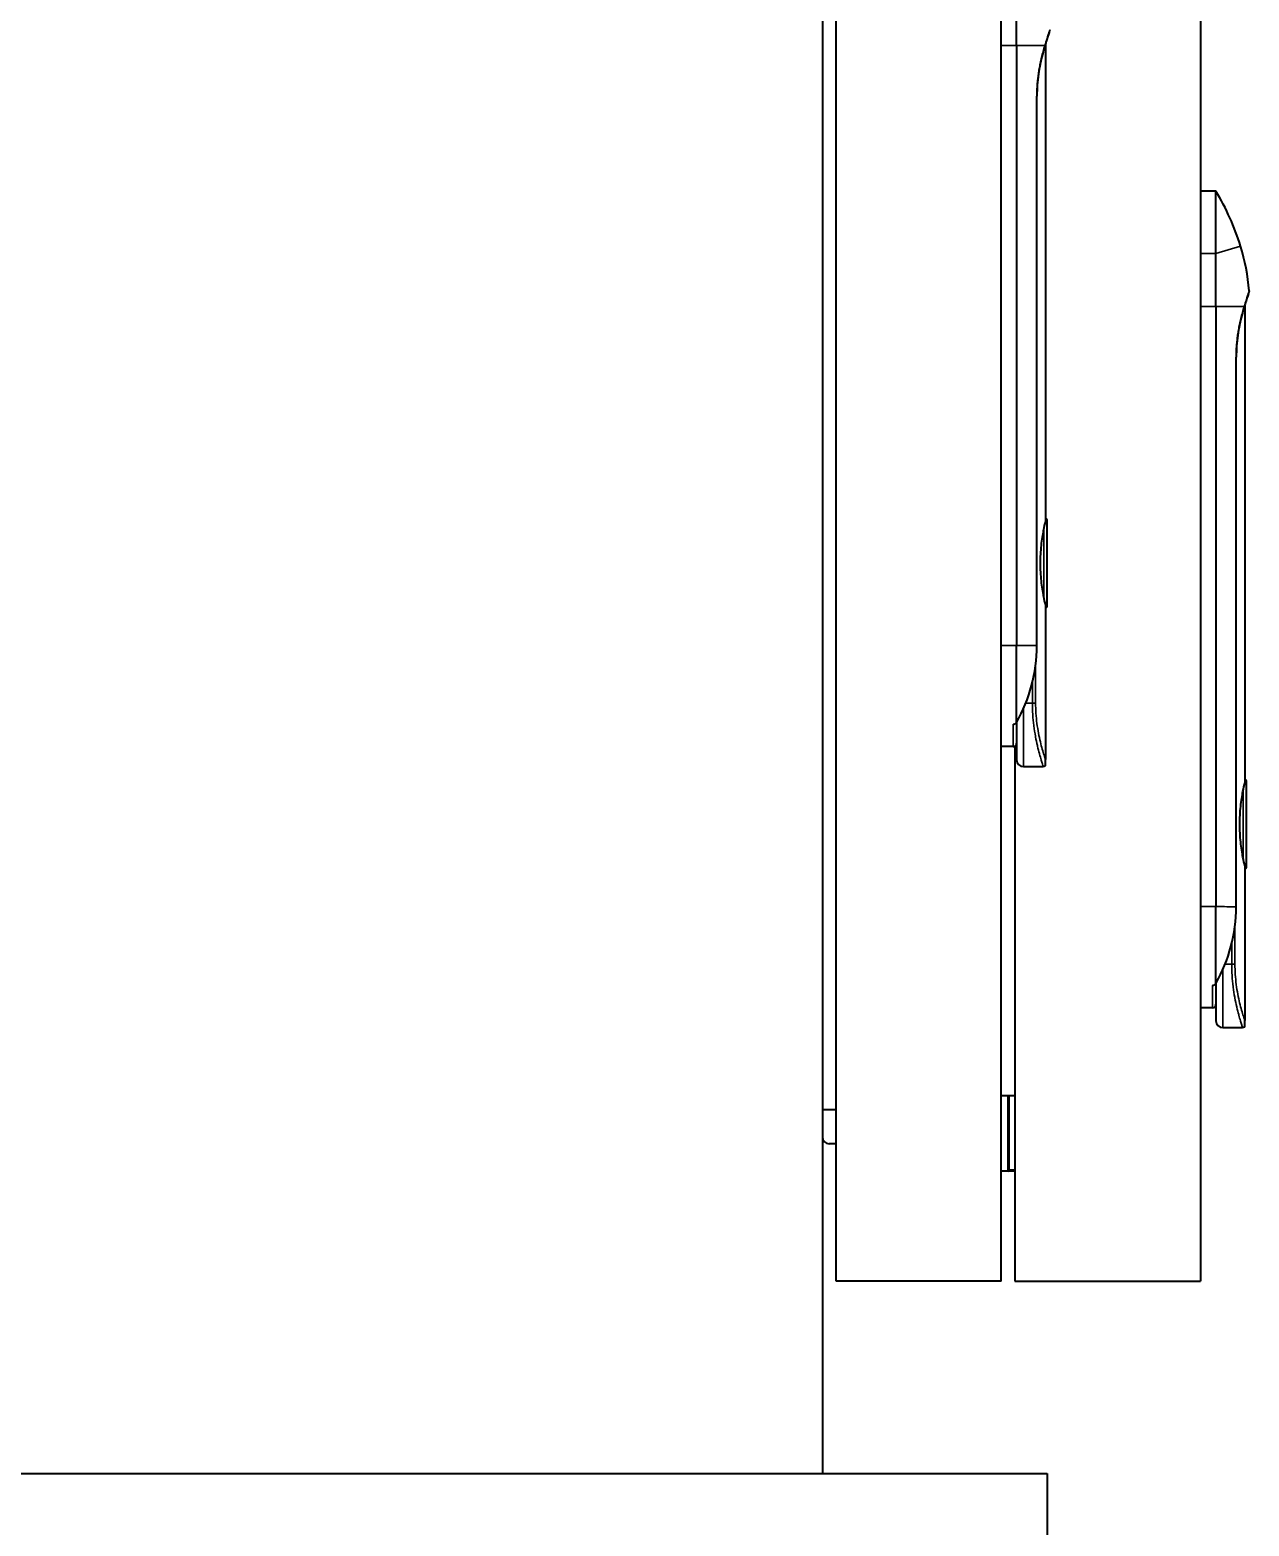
# Model space of a CAD drawing. Header units: millimetres. Extents: x 0 to 3364, y 0 to 2376.
# Drawn here: x 543 to 720.4, y 1026 to 1243.8 of the extents above; entities that cross this region are included whole.
import ezdxf

# ---------------------------------------------------------------- set-up
doc = ezdxf.new("R2010")
doc.units = ezdxf.units.MM
doc.header["$LTSCALE"] = 4
doc.layers.add('가시적인 것(ISO)', color=3, linetype='Continuous', lineweight=40, true_color=0x00ff00)
doc.layers.add('가시적인 좁은 것(ISO)', color=3, linetype='Continuous', lineweight=35, true_color=0x00ff00)

msp = doc.modelspace()

# ---------------------------------------------------------------- linework, layer by layer
at = {"layer": '가시적인 것(ISO)'}
for p, q in [((658.3246, 1351.6988), (658.3246, 1033.6988)), ((660.3246, 1061.6988), (660.3246, 1341.6988)), ((684.3246, 1061.6988), (684.3246, 1341.6988)), ((713.3246, 1259.6988), (713.3246, 1061.6988)), ((686.5937, 1241.5635), (686.5937, 1154.2096)), ((690.791, 1241.7709), (690.791, 1172.234)), ((689.5461, 1154.2019), (689.5461, 1234.1988)), ((715.5937, 1220.3498), (713.3246, 1220.3498)), ((715.5937, 1203.5635), (715.5937, 1116.2096)), ((719.791, 1203.7709), (719.791, 1134.234)), ((718.5461, 1116.2019), (718.5461, 1196.1988)), ((691.0323, 1160.0488), (691.0323, 1172.3488)), ((690.791, 1160.1635), (690.791, 1137.6159)), ((686.5937, 1143.0666), (686.5937, 1137.5988)), ((686.0937, 1139.4961), (684.3246, 1139.4961)), ((686.3246, 1139.5526), (686.3246, 1061.6988)), ((687.5937, 1136.5988), (690.471, 1136.5988)), ((720.0323, 1122.0488), (720.0323, 1134.3488)), ((719.791, 1122.1635), (719.791, 1099.6159)), ((715.5937, 1105.0666), (715.5937, 1099.5988)), ((715.0937, 1101.4961), (713.3246, 1101.4961)), ((716.5937, 1098.5988), (719.471, 1098.5988)), ((658.3246, 1086.6988), (660.3246, 1086.6988)), ((684.3246, 1088.6988), (686.3246, 1088.6988)), ((685.3246, 1088.6988), (685.3246, 1077.8988)), ((660.3246, 1081.6988), (659.3246, 1081.6988)), ((685.3246, 1077.6988), (684.3246, 1077.6988)), ((685.3246, 1077.8988), (685.3246, 1077.6988)), ((686.3246, 1077.6988), (685.5246, 1077.6988)), ((684.3246, 1061.6988), (660.3246, 1061.6988)), ((686.3246, 1061.6988), (713.3246, 1061.6988)), ((365.6246, 1033.6988), (691.0246, 1033.6988)), ((691.0246, 1033.6988), (691.0246, 1018.6988))]:
    msp.add_line(p, q, dxfattribs=at)
for centre, radius, start, end in [((684.5618, 1201.6746), 36.218, 17.171583, 31.039764), ((690.6746, 1203.5635), 29.82, 4.33736, 17.171583), ((690.5323, 1172.3488), 0.5, 0, 58.841471), ((690.5323, 1160.0488), 0.5, 301.158472, 0), ((666.631, 1154.3184), 22.9153, 330.430333, 359.708504), ((687.5937, 1137.5988), 1, 180, 270), ((719.5323, 1134.3488), 0.5, 0, 58.841471), ((719.5323, 1122.0488), 0.5, 301.158472, 0), ((695.631, 1116.3184), 22.9153, 330.430333, 359.708504), ((716.5937, 1099.5988), 1, 180, 270), ((659.3246, 1082.6988), 1, 180, 270), ((685.5246, 1077.8988), 0.2, 180, 270)]:
    msp.add_arc(centre, radius, start, end, dxfattribs=at)
for points, knots in [([(686.5937, 1241.5635), (686.5937, 1242.8863), (686.5937, 1244.2108), (686.5937, 1246.1519), (686.5937, 1246.7913), (686.5937, 1248.047), (686.5937, 1248.6635), (686.5937, 1249.2637)], [-0.794182825, -0.794182825, -0.794182825, -0.794182825, -0.397060479, -0.397060479, -0.1985164, -0.1985164, -0.000001, -0.000001, -0.000001, -0.000001]), ([(691.3977, 1243.711), (691.3003, 1243.4019), (691.1518, 1242.9301), (690.8845, 1242.0724), (690.795, 1241.7842), (690.6994, 1241.4749)], [0, 0, 0, 0, 0.315697856, 0.315697856, 0.455117876, 0.455117876, 0.455117876, 0.455117876]), ([(690.6994, 1241.4749), (690.468, 1240.7263), (690.2243, 1239.8312), (689.8318, 1237.9034), (689.6769, 1236.8486), (689.565, 1235.2539), (689.5461, 1234.7254), (689.5461, 1234.1988)], [0, 0, 0, 0, 0.339020839, 0.339020839, 0.666932509, 0.666932509, 0.824905121, 0.824905121, 0.824905121, 0.824905121]), ([(715.5937, 1211.2637), (715.5937, 1212.3481), (715.5937, 1213.3877), (715.5937, 1215.3286), (715.5937, 1216.2266), (715.5937, 1217.4246), (715.5937, 1217.7984), (715.5938, 1218.66), (715.5937, 1219.1098), (715.5937, 1219.6676), (715.5937, 1219.8335), (715.5938, 1220.1237), (715.5937, 1220.2478), (715.5937, 1220.3498)], [-1.4373876, -1.4373876, -1.4373876, -1.4373876, -1.07799796, -1.07799796, -0.71829101, -0.71829101, -0.53864198, -0.53864198, -0.26919777, -0.26919777, -0.13451784, -0.13451784, -0.000001, -0.000001, -0.000001, -0.000001]), ([(715.5937, 1203.5635), (715.5937, 1204.8863), (715.5937, 1206.2108), (715.5937, 1208.1519), (715.5937, 1208.7913), (715.5937, 1210.047), (715.5937, 1210.6635), (715.5937, 1211.2637)], [-0.794182825, -0.794182825, -0.794182825, -0.794182825, -0.397060479, -0.397060479, -0.1985164, -0.1985164, -0.000001, -0.000001, -0.000001, -0.000001]), ([(720.3977, 1205.711), (720.3003, 1205.4019), (720.1518, 1204.9301), (719.8845, 1204.0724), (719.795, 1203.7842), (719.6994, 1203.4749)], [0, 0, 0, 0, 0.315697856, 0.315697856, 0.455117876, 0.455117876, 0.455117876, 0.455117876]), ([(719.6994, 1203.4749), (719.468, 1202.7263), (719.2243, 1201.8312), (718.8318, 1199.9034), (718.6769, 1198.8486), (718.565, 1197.2539), (718.5461, 1196.7254), (718.5461, 1196.1988)], [0, 0, 0, 0, 0.339020839, 0.339020839, 0.666932509, 0.666932509, 0.824905121, 0.824905121, 0.824905121, 0.824905121]), ([(690.791, 1160.1635), (690.7121, 1160.4944), (690.6136, 1160.9346), (690.406, 1162.0229), (690.2836, 1162.7791), (690.1094, 1164.4409), (690.0605, 1165.3468), (690.0605, 1166.1988), (690.0605, 1167.0508), (690.1094, 1167.9567), (690.2836, 1169.6184), (690.406, 1170.3747), (690.6136, 1171.463), (690.7121, 1171.9032), (690.791, 1172.234)], [-0.72151837, -0.72151837, -0.72151837, -0.72151837, -0.5112141, -0.5112141, -0.25560705, -0.25560705, 0, 0, 0, 0.25560705, 0.25560705, 0.5112141, 0.5112141, 0.72151837, 0.72151837, 0.72151837, 0.72151837]), ([(686.5937, 1143.1192), (686.5938, 1143.8196), (686.5938, 1144.5983), (686.5937, 1146.2871), (686.5937, 1147.1924), (686.5937, 1149.0966), (686.5937, 1150.0897), (686.5937, 1151.6175), (686.5937, 1152.1322), (686.5938, 1153.1679), (686.5937, 1153.6888), (686.5937, 1154.2096)], [-1.25220925, -1.25220925, -1.25220925, -1.25220925, -0.93896824, -0.93896824, -0.62576145, -0.62576145, -0.3126285, -0.3126285, -0.1562493, -0.1562493, -0.000001, -0.000001, -0.000001, -0.000001]), ([(686.0937, 1142.7519), (686.1449, 1142.7549), (686.1993, 1142.7654), (686.2805, 1142.7922), (686.3069, 1142.8027), (686.3707, 1142.8328), (686.4066, 1142.8541), (686.4864, 1142.9127), (686.5266, 1142.9536), (686.5803, 1143.039), (686.5937, 1143.0807), (686.5937, 1143.1192)], [-0.0707812005, -0.0707812005, -0.0707812005, -0.0707812005, -0.0554619635, -0.0554619635, -0.0476429769, -0.0476429769, -0.0354768856, -0.0354768856, -0.0172173939, -0.0172173939, -0.0000010422, -0.0000010422, -0.0000010422, -0.0000010422]), ([(686.5937, 1143.0666), (686.5937, 1143.0162), (686.5937, 1142.9654), (686.5937, 1142.9145), (686.5937, 1142.7923), (686.5937, 1142.6688), (686.5937, 1142.5447), (686.5937, 1142.489), (686.5937, 1142.4332), (686.5937, 1142.3774), (686.5937, 1142.2451), (686.5937, 1142.1125), (686.5937, 1141.981), (686.5937, 1141.9333), (686.5937, 1141.8857), (686.5937, 1141.8384), (686.5937, 1141.7001), (686.5937, 1141.5638), (686.5937, 1141.4324), (686.5937, 1141.3948), (686.5937, 1141.3575), (686.5937, 1141.3208), (686.5937, 1141.1851), (686.5937, 1141.0558), (686.5937, 1140.9358), (686.5937, 1140.9097), (686.5937, 1140.884), (686.5937, 1140.8587), (686.5937, 1140.7369), (686.5937, 1140.626), (686.5937, 1140.5286), (686.5937, 1140.5132), (686.5937, 1140.4981), (686.5937, 1140.4833), (686.5937, 1140.3858), (686.5937, 1140.3035), (686.5937, 1140.2294), (686.5937, 1140.2216), (686.5937, 1140.2139), (686.5937, 1140.2062), (686.5937, 1140.1307), (686.5937, 1140.0635), (686.5937, 1140.006), (686.5937, 1140.0027), (686.5937, 1139.9993), (686.5937, 1139.9961)], [0.08900317, 0.08900317, 0.08900317, 0.08900317, 0.125, 0.125, 0.125, 0.211297535, 0.211297535, 0.211297535, 0.25, 0.25, 0.25, 0.341709248, 0.341709248, 0.341709248, 0.375, 0.375, 0.375, 0.472180674, 0.472180674, 0.472180674, 0.5, 0.5, 0.5, 0.602652347, 0.602652347, 0.602652347, 0.625, 0.625, 0.625, 0.7329148, 0.7329148, 0.7329148, 0.75, 0.75, 0.75, 0.863081637, 0.863081637, 0.863081637, 0.875, 0.875, 0.875, 0.993129725, 0.993129725, 0.993129725, 1, 1, 1, 1]), ([(686.0937, 1139.4961), (686.1583, 1139.4961), (686.2233, 1139.5087), (686.2837, 1139.5336), (686.3442, 1139.5584), (686.4002, 1139.5955), (686.4468, 1139.642), (686.4934, 1139.6885), (686.5307, 1139.7444), (686.5558, 1139.805), (686.5808, 1139.8655), (686.5937, 1139.9309), (686.5937, 1139.9961)], [0, 0, 0, 0, 0.25, 0.25, 0.25, 0.5, 0.5, 0.5, 0.75, 0.75, 0.75, 1, 1, 1, 1]), ([(690.791, 1136.7147), (690.791, 1136.7152), (690.791, 1136.7159), (690.791, 1136.7218), (690.791, 1136.7322), (690.791, 1136.7469), (690.791, 1136.7657), (690.791, 1136.7886), (690.791, 1136.8152), (690.791, 1136.8453), (690.791, 1136.8787), (690.791, 1136.9149), (690.791, 1136.9536), (690.791, 1136.9943), (690.791, 1137.0367), (690.791, 1137.0803), (690.791, 1137.1245), (690.791, 1137.1688), (690.791, 1137.2127), (690.791, 1137.2555), (690.791, 1137.2972), (690.791, 1137.3382), (690.791, 1137.3777), (690.791, 1137.4159), (690.791, 1137.4531), (690.791, 1137.4902), (690.791, 1137.5278), (690.791, 1137.5696), (690.791, 1137.6001), (690.791, 1137.6159)], [0.501758297, 0.501758297, 0.501758297, 0.501758297, 0.518518519, 0.537037037, 0.555555556, 0.574074074, 0.592592593, 0.611111111, 0.62962963, 0.648148148, 0.666666667, 0.685185185, 0.703703704, 0.722222222, 0.740740741, 0.759259259, 0.777777778, 0.796296296, 0.814814815, 0.833333333, 0.851851852, 0.87037037, 0.888888889, 0.907407407, 0.925925926, 0.944444444, 0.962962963, 0.981481481, 1, 1, 1, 1]), ([(690.791, 1136.7147), (690.7786, 1136.7044), (690.7657, 1136.6946), (690.712, 1136.6581), (690.6671, 1136.6363), (690.5724, 1136.6066), (690.5214, 1136.5988), (690.471, 1136.5988)], [0, 0, 0, 0, 0.0048360177, 0.0048360177, 0.0194851257, 0.0194851257, 0.0346161755, 0.0346161755, 0.0346161755, 0.0346161755]), ([(719.791, 1122.1635), (719.7121, 1122.4944), (719.6136, 1122.9346), (719.406, 1124.0229), (719.2836, 1124.7791), (719.1094, 1126.4409), (719.0605, 1127.3468), (719.0605, 1128.1988), (719.0605, 1129.0508), (719.1094, 1129.9567), (719.2836, 1131.6184), (719.406, 1132.3747), (719.6136, 1133.463), (719.7121, 1133.9032), (719.791, 1134.234)], [-0.72151837, -0.72151837, -0.72151837, -0.72151837, -0.5112141, -0.5112141, -0.25560705, -0.25560705, 0, 0, 0, 0.25560705, 0.25560705, 0.5112141, 0.5112141, 0.72151837, 0.72151837, 0.72151837, 0.72151837]), ([(715.5937, 1105.1192), (715.5937, 1105.8196), (715.5938, 1106.5983), (715.5937, 1108.2871), (715.5937, 1109.1924), (715.5937, 1111.0966), (715.5937, 1112.0897), (715.5937, 1113.6175), (715.5937, 1114.1322), (715.5938, 1115.1679), (715.5937, 1115.6888), (715.5937, 1116.2096)], [-1.25220925, -1.25220925, -1.25220925, -1.25220925, -0.93896824, -0.93896824, -0.62576145, -0.62576145, -0.3126285, -0.3126285, -0.1562493, -0.1562493, -0.000001, -0.000001, -0.000001, -0.000001]), ([(715.0937, 1104.7519), (715.1449, 1104.7549), (715.1993, 1104.7654), (715.2805, 1104.7922), (715.3069, 1104.8027), (715.3707, 1104.8328), (715.4066, 1104.8541), (715.4864, 1104.9127), (715.5266, 1104.9536), (715.5803, 1105.039), (715.5937, 1105.0807), (715.5937, 1105.1192)], [-0.0707812005, -0.0707812005, -0.0707812005, -0.0707812005, -0.0554619635, -0.0554619635, -0.0476429769, -0.0476429769, -0.0354768856, -0.0354768856, -0.0172173939, -0.0172173939, -0.0000010422, -0.0000010422, -0.0000010422, -0.0000010422]), ([(715.5937, 1105.0666), (715.5937, 1105.0162), (715.5937, 1104.9654), (715.5937, 1104.9145), (715.5937, 1104.7923), (715.5937, 1104.6688), (715.5937, 1104.5447), (715.5937, 1104.489), (715.5937, 1104.4332), (715.5937, 1104.3774), (715.5937, 1104.2451), (715.5937, 1104.1125), (715.5937, 1103.981), (715.5937, 1103.9333), (715.5937, 1103.8857), (715.5937, 1103.8384), (715.5937, 1103.7001), (715.5937, 1103.5638), (715.5937, 1103.4324), (715.5937, 1103.3948), (715.5937, 1103.3575), (715.5937, 1103.3208), (715.5937, 1103.1851), (715.5937, 1103.0558), (715.5937, 1102.9358), (715.5937, 1102.9097), (715.5937, 1102.884), (715.5937, 1102.8587), (715.5937, 1102.7369), (715.5937, 1102.626), (715.5937, 1102.5286), (715.5937, 1102.5132), (715.5937, 1102.4981), (715.5937, 1102.4833), (715.5937, 1102.3858), (715.5937, 1102.3035), (715.5937, 1102.2294), (715.5937, 1102.2216), (715.5937, 1102.2139), (715.5937, 1102.2062), (715.5937, 1102.1307), (715.5937, 1102.0635), (715.5937, 1102.006), (715.5937, 1102.0027), (715.5937, 1101.9993), (715.5937, 1101.9961)], [0.08900317, 0.08900317, 0.08900317, 0.08900317, 0.125, 0.125, 0.125, 0.211297535, 0.211297535, 0.211297535, 0.25, 0.25, 0.25, 0.341709248, 0.341709248, 0.341709248, 0.375, 0.375, 0.375, 0.472180674, 0.472180674, 0.472180674, 0.5, 0.5, 0.5, 0.602652347, 0.602652347, 0.602652347, 0.625, 0.625, 0.625, 0.7329148, 0.7329148, 0.7329148, 0.75, 0.75, 0.75, 0.863081637, 0.863081637, 0.863081637, 0.875, 0.875, 0.875, 0.993129725, 0.993129725, 0.993129725, 1, 1, 1, 1]), ([(715.0937, 1101.4961), (715.1583, 1101.4961), (715.2233, 1101.5087), (715.2837, 1101.5336), (715.3442, 1101.5584), (715.4002, 1101.5955), (715.4468, 1101.642), (715.4934, 1101.6885), (715.5307, 1101.7444), (715.5558, 1101.805), (715.5808, 1101.8655), (715.5937, 1101.9309), (715.5937, 1101.9961)], [0, 0, 0, 0, 0.25, 0.25, 0.25, 0.5, 0.5, 0.5, 0.75, 0.75, 0.75, 1, 1, 1, 1]), ([(719.791, 1098.7147), (719.7786, 1098.7044), (719.7657, 1098.6946), (719.712, 1098.6581), (719.6671, 1098.6363), (719.5724, 1098.6066), (719.5214, 1098.5988), (719.471, 1098.5988)], [0, 0, 0, 0, 0.0048360177, 0.0048360177, 0.0194851257, 0.0194851257, 0.0346161755, 0.0346161755, 0.0346161755, 0.0346161755]), ([(719.791, 1098.7147), (719.791, 1098.7152), (719.791, 1098.7159), (719.791, 1098.7218), (719.791, 1098.7322), (719.791, 1098.7469), (719.791, 1098.7657), (719.791, 1098.7886), (719.791, 1098.8152), (719.791, 1098.8453), (719.791, 1098.8787), (719.791, 1098.9149), (719.791, 1098.9536), (719.791, 1098.9943), (719.791, 1099.0367), (719.791, 1099.0803), (719.791, 1099.1245), (719.791, 1099.1688), (719.791, 1099.2127), (719.791, 1099.2555), (719.791, 1099.2972), (719.791, 1099.3382), (719.791, 1099.3777), (719.791, 1099.4159), (719.791, 1099.4531), (719.791, 1099.4902), (719.791, 1099.5278), (719.791, 1099.5696), (719.791, 1099.6001), (719.791, 1099.6159)], [0.501758297, 0.501758297, 0.501758297, 0.501758297, 0.518518519, 0.537037037, 0.555555556, 0.574074074, 0.592592593, 0.611111111, 0.62962963, 0.648148148, 0.666666667, 0.685185185, 0.703703704, 0.722222222, 0.740740741, 0.759259259, 0.777777778, 0.796296296, 0.814814815, 0.833333333, 0.851851852, 0.87037037, 0.888888889, 0.907407407, 0.925925926, 0.944444444, 0.962962963, 0.981481481, 1, 1, 1, 1])]:
    msp.add_open_spline(points, degree=3, knots=knots, dxfattribs=at)
for points in [[(691.4092, 1243.8186), (691.4125, 1243.7838), (691.4085, 1243.7463), (691.3975, 1243.711)], [(720.4092, 1205.8186), (720.4125, 1205.7838), (720.4085, 1205.7463), (720.3975, 1205.711)], [(690.471, 1136.5988), (690.471, 1136.5988), (690.471, 1136.5988), (690.471, 1136.5988)], [(719.471, 1098.5988), (719.471, 1098.5988), (719.471, 1098.5988), (719.471, 1098.5988)]]:
    msp.add_open_spline(points, degree=3, dxfattribs=at)
at = {"layer": '가시적인 좁은 것(ISO)'}
for p, q in [((686.5937, 1241.5635), (684.3246, 1241.5635)), ((686.5937, 1241.5635), (690.7011, 1241.5635)), ((689.5203, 1154.2019), (689.5203, 1234.1988)), ((689.5461, 1234.1988), (689.5203, 1234.1988)), ((715.5937, 1211.2637), (713.3246, 1211.2637)), ((715.5937, 1211.2637), (719.1654, 1212.3674)), ((715.5937, 1203.5635), (713.3246, 1203.5635)), ((715.5937, 1203.5635), (719.7011, 1203.5635)), ((718.5203, 1116.2019), (718.5203, 1196.1988)), ((718.5461, 1196.1988), (718.5203, 1196.1988)), ((690.5323, 1161.3611), (690.5323, 1171.0365)), ((686.5937, 1154.2096), (684.3246, 1154.2096)), ((689.5461, 1154.2019), (689.5203, 1154.2019)), ((689.3563, 1151.3734), (689.3563, 1145.8488)), ((688.888, 1148.8651), (688.888, 1145.8488)), ((688.888, 1145.8488), (687.9237, 1145.8488)), ((688.888, 1145.8488), (689.3563, 1145.8488)), ((687.5937, 1145.0622), (687.5937, 1136.5988)), ((719.5323, 1123.3611), (719.5323, 1133.0365)), ((715.5937, 1116.2096), (713.3246, 1116.2096)), ((718.5461, 1116.2019), (718.5203, 1116.2019)), ((718.3563, 1113.3734), (718.3563, 1107.8488)), ((717.888, 1110.8651), (717.888, 1107.8488)), ((716.5937, 1107.0622), (716.5937, 1098.5988)), ((717.888, 1107.8488), (716.9237, 1107.8488)), ((717.888, 1107.8488), (718.3563, 1107.8488)), ((685.5246, 1088.6988), (685.5246, 1077.8988)), ((685.3246, 1077.8988), (685.5246, 1077.8988)), ((686.3246, 1077.8988), (685.5246, 1077.8988)), ((685.5246, 1077.8988), (685.5246, 1077.6988))]:
    msp.add_line(p, q, dxfattribs=at)
for centre in [(666.631, 1154.3184), (695.631, 1116.3184)]:
    msp.add_arc(centre, 22.8896, 330.707219, 359.708176, dxfattribs=at)
for centre, major_axis, ratio, start_param, end_param in [((690.4128, 1241.5635), (0.2866, -0.0886), 0.71711971, 6.28318517, 6.69012399), ((719.4128, 1203.5635), (0.2866, -0.0886), 0.71711971, 6.28318517, 6.69012399), ((666.5848, 1154.272), (-25.0898, 0.0745), 0.00019874, 2.49392849, 2.72417357), ((695.5848, 1116.272), (-25.0898, 0.0745), 0.00019874, 2.4939285, 2.72417358)]:
    msp.add_ellipse(centre, major_axis=major_axis, ratio=ratio, start_param=start_param, end_param=end_param, dxfattribs=at)
for points, knots in [([(690.7011, 1241.5635), (690.8081, 1241.9089), (690.9059, 1242.2221), (690.9933, 1242.5024), (691.0079, 1242.5492), (691.0222, 1242.5951), (691.0362, 1242.6401), (691.1061, 1242.8644), (691.1695, 1243.0668), (691.2276, 1243.2495), (691.2505, 1243.3217), (691.2726, 1243.3909), (691.2937, 1243.4569), (691.3367, 1243.5913), (691.3755, 1243.7123), (691.4091, 1243.8187)], [0.000000002, 0.000000002, 0.000000002, 0.000000002, 0.333333333, 0.333333333, 0.333333333, 0.389038849, 0.389038849, 0.389038849, 0.666666667, 0.666666667, 0.666666667, 0.776400558, 0.776400558, 0.776400558, 0.999996954, 0.999996954, 0.999996954, 0.999996954]), ([(689.5203, 1234.1988), (689.5203, 1234.4863), (689.5259, 1234.77), (689.5365, 1235.0493), (689.547, 1235.3286), (689.5626, 1235.6035), (689.583, 1235.8756), (689.6034, 1236.1478), (689.6286, 1236.4172), (689.6569, 1236.6758), (689.6853, 1236.9345), (689.7169, 1237.1823), (689.7524, 1237.4308), (689.7879, 1237.6793), (689.8274, 1237.9285), (689.8729, 1238.1875), (689.9184, 1238.4465), (689.9698, 1238.7153), (690.0274, 1238.9902), (690.0849, 1239.2652), (690.1486, 1239.5462), (690.2182, 1239.8314), (690.2878, 1240.1165), (690.3634, 1240.4057), (690.4443, 1240.6958), (690.5252, 1240.9859), (690.6115, 1241.277), (690.7011, 1241.5635)], [0, 0, 0, 0, 0.11111111, 0.11111111, 0.11111111, 0.22222222, 0.22222222, 0.22222222, 0.33333333, 0.33333333, 0.33333333, 0.44444444, 0.44444444, 0.44444444, 0.55555556, 0.55555556, 0.55555556, 0.66666667, 0.66666667, 0.66666667, 0.77777778, 0.77777778, 0.77777778, 0.88888889, 0.88888889, 0.88888889, 1, 1, 1, 1]), ([(719.7011, 1203.5635), (719.8081, 1203.9089), (719.9059, 1204.2221), (719.9933, 1204.5024), (720.0079, 1204.5492), (720.0222, 1204.5951), (720.0362, 1204.6401), (720.1061, 1204.8644), (720.1695, 1205.0668), (720.2276, 1205.2495), (720.2505, 1205.3217), (720.2726, 1205.3909), (720.2937, 1205.4569), (720.3367, 1205.5913), (720.3755, 1205.7123), (720.4091, 1205.8187)], [0.000000002, 0.000000002, 0.000000002, 0.000000002, 0.333333333, 0.333333333, 0.333333333, 0.389038849, 0.389038849, 0.389038849, 0.666666667, 0.666666667, 0.666666667, 0.776400558, 0.776400558, 0.776400558, 0.999996954, 0.999996954, 0.999996954, 0.999996954]), ([(718.5203, 1196.1988), (718.5203, 1196.4863), (718.5259, 1196.77), (718.5365, 1197.0493), (718.547, 1197.3286), (718.5626, 1197.6035), (718.583, 1197.8756), (718.6034, 1198.1478), (718.6286, 1198.4172), (718.6569, 1198.6758), (718.6853, 1198.9345), (718.7169, 1199.1823), (718.7524, 1199.4308), (718.7879, 1199.6793), (718.8274, 1199.9285), (718.8729, 1200.1875), (718.9184, 1200.4465), (718.9698, 1200.7153), (719.0274, 1200.9902), (719.0849, 1201.2652), (719.1486, 1201.5462), (719.2182, 1201.8314), (719.2878, 1202.1165), (719.3634, 1202.4057), (719.4443, 1202.6958), (719.5252, 1202.9859), (719.6115, 1203.277), (719.7011, 1203.5635)], [0, 0, 0, 0, 0.11111111, 0.11111111, 0.11111111, 0.22222222, 0.22222222, 0.22222222, 0.33333333, 0.33333333, 0.33333333, 0.44444444, 0.44444444, 0.44444444, 0.55555556, 0.55555556, 0.55555556, 0.66666667, 0.66666667, 0.66666667, 0.77777778, 0.77777778, 0.77777778, 0.88888889, 0.88888889, 0.88888889, 1, 1, 1, 1]), ([(688.888, 1145.8488), (688.888, 1145.2963), (688.9058, 1144.7392), (688.9408, 1144.1869), (688.9413, 1144.1786), (688.9419, 1144.1703), (688.9424, 1144.1619), (688.9774, 1143.6181), (689.0291, 1143.0789), (689.0948, 1142.5539), (689.0968, 1142.5379), (689.0988, 1142.5219), (689.1008, 1142.506), (689.1662, 1141.9898), (689.2449, 1141.4879), (689.3311, 1141.0132), (689.3351, 1140.9912), (689.3391, 1140.9692), (689.3431, 1140.9473), (689.4286, 1140.4824), (689.521, 1140.0444), (689.6137, 1139.6416), (689.6195, 1139.6162), (689.6254, 1139.591), (689.6312, 1139.5659), (689.7225, 1139.1739), (689.8139, 1138.816), (689.9003, 1138.4955), (689.9072, 1138.4699), (689.9141, 1138.4444), (689.921, 1138.4192), (690.0052, 1138.1098), (690.0844, 1137.8365), (690.1547, 1137.6014), (690.1616, 1137.5785), (690.1684, 1137.5559), (690.1751, 1137.5337), (690.2426, 1137.3097), (690.3012, 1137.1233), (690.3477, 1136.9777), (690.3531, 1136.9609), (690.3583, 1136.9446), (690.3633, 1136.9288), (690.4063, 1136.795), (690.4373, 1136.7009), (690.4546, 1136.6484), (690.4569, 1136.6413), (690.459, 1136.635), (690.4609, 1136.6294), (690.4676, 1136.609), (690.471, 1136.5988), (690.471, 1136.5988)], [0, 0, 0, 0, 0.058823529, 0.058823529, 0.058823529, 0.059708242, 0.059708242, 0.059708242, 0.117647059, 0.117647059, 0.117647059, 0.119413105, 0.119413105, 0.119413105, 0.176470588, 0.176470588, 0.176470588, 0.179117779, 0.179117779, 0.179117779, 0.235294118, 0.235294118, 0.235294118, 0.238831697, 0.238831697, 0.238831697, 0.294117647, 0.294117647, 0.294117647, 0.298547694, 0.298547694, 0.298547694, 0.352941176, 0.352941176, 0.352941176, 0.358250276, 0.358250276, 0.358250276, 0.411764706, 0.411764706, 0.411764706, 0.417958144, 0.417958144, 0.417958144, 0.470588235, 0.470588235, 0.470588235, 0.477670899, 0.477670899, 0.477670899, 0.503583893, 0.503583893, 0.503583893, 0.503583893]), ([(689.3563, 1145.8488), (689.3563, 1145.3446), (689.3728, 1144.8454), (689.4054, 1144.3476), (689.438, 1143.8498), (689.4867, 1143.3534), (689.5491, 1142.8692), (689.6115, 1142.3851), (689.6875, 1141.9132), (689.7718, 1141.4648), (689.8561, 1141.0163), (689.9485, 1140.5912), (690.0426, 1140.1982), (690.1367, 1139.8053), (690.2323, 1139.4445), (690.3241, 1139.1194), (690.4158, 1138.7942), (690.5036, 1138.5046), (690.5826, 1138.2535), (690.6617, 1138.0023), (690.7322, 1137.7896), (690.791, 1137.6159)], [0, 0, 0, 0, 0.14285714, 0.14285714, 0.14285714, 0.28571429, 0.28571429, 0.28571429, 0.42857143, 0.42857143, 0.42857143, 0.57142857, 0.57142857, 0.57142857, 0.71428571, 0.71428571, 0.71428571, 0.85714286, 0.85714286, 0.85714286, 1, 1, 1, 1]), ([(686.0937, 1142.7519), (686.0937, 1142.4658), (686.0937, 1141.8247), (686.0937, 1140.9194), (686.0937, 1140.061), (686.0937, 1139.6542), (686.0937, 1139.4961)], [0, 0, 0, 0, 0.17605451, 0.41633901, 0.68343289, 1, 1, 1, 1]), ([(717.888, 1107.8488), (717.888, 1107.2963), (717.9058, 1106.7392), (717.9408, 1106.1869), (717.9413, 1106.1786), (717.9419, 1106.1703), (717.9424, 1106.1619), (717.9774, 1105.6181), (718.0291, 1105.0789), (718.0948, 1104.5539), (718.0968, 1104.5379), (718.0988, 1104.5219), (718.1008, 1104.506), (718.1662, 1103.9898), (718.2449, 1103.4879), (718.3311, 1103.0132), (718.3351, 1102.9912), (718.3391, 1102.9692), (718.3431, 1102.9473), (718.4286, 1102.4824), (718.521, 1102.0444), (718.6137, 1101.6416), (718.6195, 1101.6162), (718.6254, 1101.591), (718.6312, 1101.5659), (718.7225, 1101.1739), (718.8139, 1100.816), (718.9003, 1100.4955), (718.9072, 1100.4699), (718.9141, 1100.4444), (718.921, 1100.4192), (719.0052, 1100.1098), (719.0844, 1099.8365), (719.1547, 1099.6014), (719.1616, 1099.5785), (719.1684, 1099.5559), (719.1751, 1099.5337), (719.2426, 1099.3097), (719.3012, 1099.1233), (719.3477, 1098.9777), (719.3531, 1098.9609), (719.3583, 1098.9446), (719.3633, 1098.9288), (719.4063, 1098.795), (719.4373, 1098.7009), (719.4546, 1098.6484), (719.4569, 1098.6413), (719.459, 1098.635), (719.4609, 1098.6294), (719.4676, 1098.609), (719.471, 1098.5988), (719.471, 1098.5988)], [0, 0, 0, 0, 0.058823529, 0.058823529, 0.058823529, 0.059708242, 0.059708242, 0.059708242, 0.117647059, 0.117647059, 0.117647059, 0.119413105, 0.119413105, 0.119413105, 0.176470588, 0.176470588, 0.176470588, 0.179117779, 0.179117779, 0.179117779, 0.235294118, 0.235294118, 0.235294118, 0.238831697, 0.238831697, 0.238831697, 0.294117647, 0.294117647, 0.294117647, 0.298547694, 0.298547694, 0.298547694, 0.352941176, 0.352941176, 0.352941176, 0.358250276, 0.358250276, 0.358250276, 0.411764706, 0.411764706, 0.411764706, 0.417958144, 0.417958144, 0.417958144, 0.470588235, 0.470588235, 0.470588235, 0.477670899, 0.477670899, 0.477670899, 0.503583893, 0.503583893, 0.503583893, 0.503583893]), ([(718.3563, 1107.8488), (718.3563, 1107.3446), (718.3728, 1106.8454), (718.4054, 1106.3476), (718.438, 1105.8498), (718.4867, 1105.3534), (718.5491, 1104.8692), (718.6115, 1104.3851), (718.6875, 1103.9132), (718.7718, 1103.4648), (718.8561, 1103.0163), (718.9485, 1102.5912), (719.0426, 1102.1982), (719.1367, 1101.8053), (719.2323, 1101.4445), (719.3241, 1101.1194), (719.4158, 1100.7942), (719.5036, 1100.5046), (719.5826, 1100.2535), (719.6617, 1100.0023), (719.7322, 1099.7896), (719.791, 1099.6159)], [0, 0, 0, 0, 0.14285714, 0.14285714, 0.14285714, 0.28571429, 0.28571429, 0.28571429, 0.42857143, 0.42857143, 0.42857143, 0.57142857, 0.57142857, 0.57142857, 0.71428571, 0.71428571, 0.71428571, 0.85714286, 0.85714286, 0.85714286, 1, 1, 1, 1]), ([(715.0937, 1104.7519), (715.0937, 1104.4658), (715.0937, 1103.8247), (715.0937, 1102.9194), (715.0937, 1102.061), (715.0937, 1101.6542), (715.0937, 1101.4961)], [0, 0, 0, 0, 0.17605451, 0.41633901, 0.68343289, 1, 1, 1, 1])]:
    msp.add_open_spline(points, degree=3, knots=knots, dxfattribs=at)

doc.saveas('drawing.dxf')
